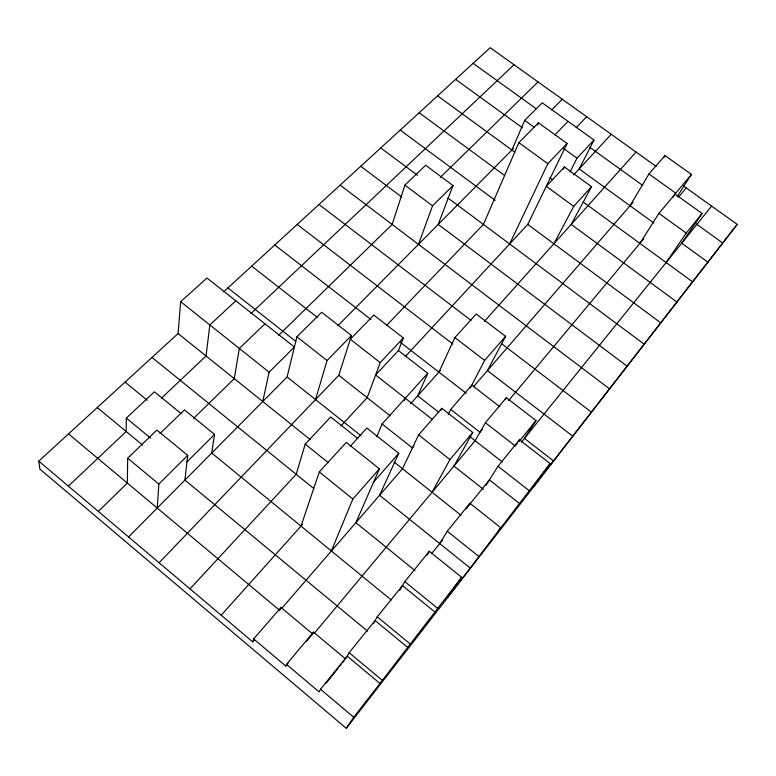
<?xml version="1.0" encoding="UTF-8"?>
<svg xmlns="http://www.w3.org/2000/svg" width="776" height="776" viewBox="0 0 776 776"><rect width="100%" height="100%" fill="white"/><g stroke="black" fill="none" stroke-linecap="round" stroke-linejoin="round"><path stroke-width="1.16" d="M181.109 413.608L154.385 391.793L126.323 418.109L126.187 431.505L68.404 486.135M367.611 631.16L184.921 480.072L187.695 455.376L156.917 430.069L127.681 458.199L127.351 483.07L98.329 511.413M157.218 508.037L158.847 484.108L187.695 455.376M683.317 185.842L737.2 224.39L346.261 728.305L39.857 469.053L38.8 461.119L178.092 333.535L180.653 301.68L206.988 278.031L294.395 347.037L269.117 372.179L262.763 401.512M159.904 433.6L184.465 409.873L214.535 434.385L211.722 453.029L391.24 599.984M128.564 536.963L287.101 376.961L296.898 336.784L321.681 312.272L351.47 335.504L338.792 375.322L159.109 562.775M315.531 399.582L327.065 360.53L351.47 335.504M357.843 438.585L330.702 416.974L305.21 444.144L296.18 474.291L189.994 588.868M38.8 461.119L252.743 641.888L253.674 638.949L280.96 607.433L312.66 633.905L306.52 641.257M627.076 366.165L438.227 224.429L453 185.542L425.675 165.259L404.907 185.144L392.152 224.439L278.565 335.377M301.01 526.118L319.305 471.934L346.3 442.398L379.396 468.83L355.874 522.675L414.927 570.535M280.233 609.5L280.96 607.433M418.487 244.353L432.542 205.824L453 185.542M380.211 362.596L350.286 339.228L373.809 315.075L403.375 337.948L380.211 362.596L367.164 397.69L340.984 425.937M432.436 419.506L375.603 374.992L398.437 350.568L403.375 337.948M376.767 436.869L382.073 423.958L427.751 373.324L398.437 350.568M331.381 550.979L352.857 499.017L379.396 468.83M253.674 638.949L285.791 666.06L286.49 664.382L313.465 632.12L345.64 658.979M404.335 400.435L405.276 398.233M511.937 150.04L524.673 120.377L542.269 102.849L594.018 140.019L579.177 168.916L653.848 223.022M405.344 356.485L527.738 224.419L567.111 143.473L538.505 122.831L518.882 142.619L483.419 224.429L386.467 325.571M537.525 125.023L538.505 122.831M427.751 373.324L417.692 395.838L438.653 412.211M312.66 633.905L313.465 632.12M350.073 446.481L366.844 428.032L398.748 453.349L379.571 495.282L470.246 568.071L447.694 597.103L461.623 577.305L429.322 551.29L404.81 581.622L399.524 590.555M438.915 372.14L454.872 337.599L476.221 314.018L505.603 336.357L487.425 370.598L572.727 436.141M483.419 489.316L453.941 466.085L472.749 432.475L441.816 408.331L418.613 434.909L402.511 468.752L281.407 608.753M509.638 243.955L547.837 163.688L567.111 143.473M440.807 410.388L441.816 408.331M563.357 169.129L564.414 166.995L591.535 186.676L571.223 224.419L676.895 302.029M570.011 172.039L576.995 158.217L594.018 140.019M448.237 414.287L450.701 409.437L471.789 385.1L499.773 406.721M470.246 388.078L484.612 360.404L505.603 336.357M553.889 243.761L573.707 206.368L591.535 186.676M346.261 728.305L353.73 717.257L379.988 683.472L347.221 656.147L320.517 689.253L319.101 691.901L286.49 664.382M432.067 492.265L449.944 459.586L472.749 432.475M346.164 658.038L349.151 652.694L375.099 620.548L407.701 647.417L379.988 683.472M553.492 460.905L524.44 438.401L536.003 420.563L506.35 397.719L485.388 422.736L475.125 440.71L314.377 633.206M373.305 623.652L377.243 616.823L402.463 585.599L434.909 612.041L407.701 647.417M505.225 399.659L506.35 397.719M630.025 205.756L648.949 173.95L664.974 155.569L691.445 174.425L677.07 196.784M663.732 157.635L664.974 155.569M426.81 555.441L429.322 551.29M439.72 543.569L447.296 531.25L469.897 503.255L500.782 527.728L498.318 531.191L550.087 463.544L519.435 439.769L498.017 466.279L485.815 485.543M466.366 508.891L467.637 506.854M468.209 505.952L469.897 503.255M639.899 243.392L658.95 213.361L675.11 194.116L702.076 213.468L681.706 243.208L707.867 262.162M673.17 197.143L675.721 193.156L691.445 174.425M515.982 445.162L517.136 443.368M518.29 441.573L519.435 439.769M666.138 262.521L686.226 233.072L702.076 213.468M434.909 612.041L461.623 577.305M470.246 568.071L500.782 527.728M550.087 463.544L533.655 486.436L737.2 224.39M519.086 441.505L536.003 420.563M468.394 505.923L489.404 479.878L519.697 503.682M325.92 683.433L338.055 668.388M339.568 666.506L341.091 664.625M342.604 662.743L344.117 660.861M431.582 553.666L442.679 539.892M521.453 442.116L711.611 206.086M285.791 666.06L288.09 663.305M508.697 400.503L643.682 238.872M678.709 196.92L686.217 187.928M482.265 429.487L479.956 432.242L450.701 409.437M252.743 641.888L254.295 640.093M473.399 386.817L633.168 202.129M413.986 446.132L412.415 447.946L382.073 423.958M373.615 482.061L398.748 453.349M221.199 615.232L302.611 524.333M410.659 403.685L440.496 370.375M484.34 321.419L636.048 152.038M573.619 174.92L611.255 134.296M564.414 166.995L546.275 186.308L573.707 206.368M576.209 127.613L586.666 116.701M554.85 134.966L568.042 121.357M337.812 325.774L513.576 148.381M551.639 109.969L562.26 99.25M186.958 461.943L214.535 434.385M193.573 418.39L234.274 378.639L239.328 348.443L264.975 323.805M440.254 177.442L538.049 81.926M161.398 398.204L206.047 355.98L209.84 324.94L235.836 300.807M250.92 313.553L514.032 64.748M223.527 291.931L490.19 47.695L656.224 166.471M648.949 173.95L675.721 193.156M473.118 63.331L536.138 108.698M589.692 147.256L642.819 185.503M694.957 223.032L722.728 243.024M658.95 213.361L686.226 233.072M524.673 120.377L534.325 127.351M563.376 148.361L576.995 158.217M455.609 79.365L522.5 127.846M518.882 142.619L547.837 163.688M437.625 95.836L514.837 152.164M549.806 177.665L552.735 179.799M583.348 202.129L692.59 281.824M419.176 112.733L504.623 175.502M400.222 130.096L495.136 200.305M527.738 224.419L660.754 322.806M380.744 147.935L417.449 175.279M447.878 197.948L644.158 344.175M404.907 185.144L432.542 205.824M360.733 166.268L401.648 196.978M340.15 185.115L609.49 388.805M318.985 204.495L471.003 320.372M501.374 343.516L591.38 412.124M454.872 337.599L484.612 360.404M297.208 224.448L452.825 344.02M274.782 244.983L370.889 319.44M400.416 342.313L466.221 393.296M485.388 422.736L515.409 446.064M251.696 266.129L317.403 317.471M469.538 436.345L502.373 462.001M498.017 466.279L529.067 490.568M296.898 336.784L327.065 360.53M418.613 434.909L449.944 459.586M227.901 287.915L295.821 341.45M338.792 375.322L390.27 415.897M287.101 376.961L361.082 435.802M394.014 462.001L460.983 515.264M180.653 301.68L269.117 372.179M447.296 531.25L478.588 556.276M178.092 333.535L310.284 439.662M305.21 444.144L328.2 462.641M319.305 471.934L352.857 499.017M152.009 357.435L313.805 488.579M404.81 581.622L437.548 608.268M125.072 382.102L147.217 400.222M377.243 616.823L410.135 643.905M126.323 418.109L150.573 438.1M97.262 407.575L142.619 445.094M127.681 458.199L158.847 484.108M349.151 652.694L382.199 680.232M68.521 433.9L279.864 610.537M320.517 689.253L353.73 717.257"/></g></svg>
